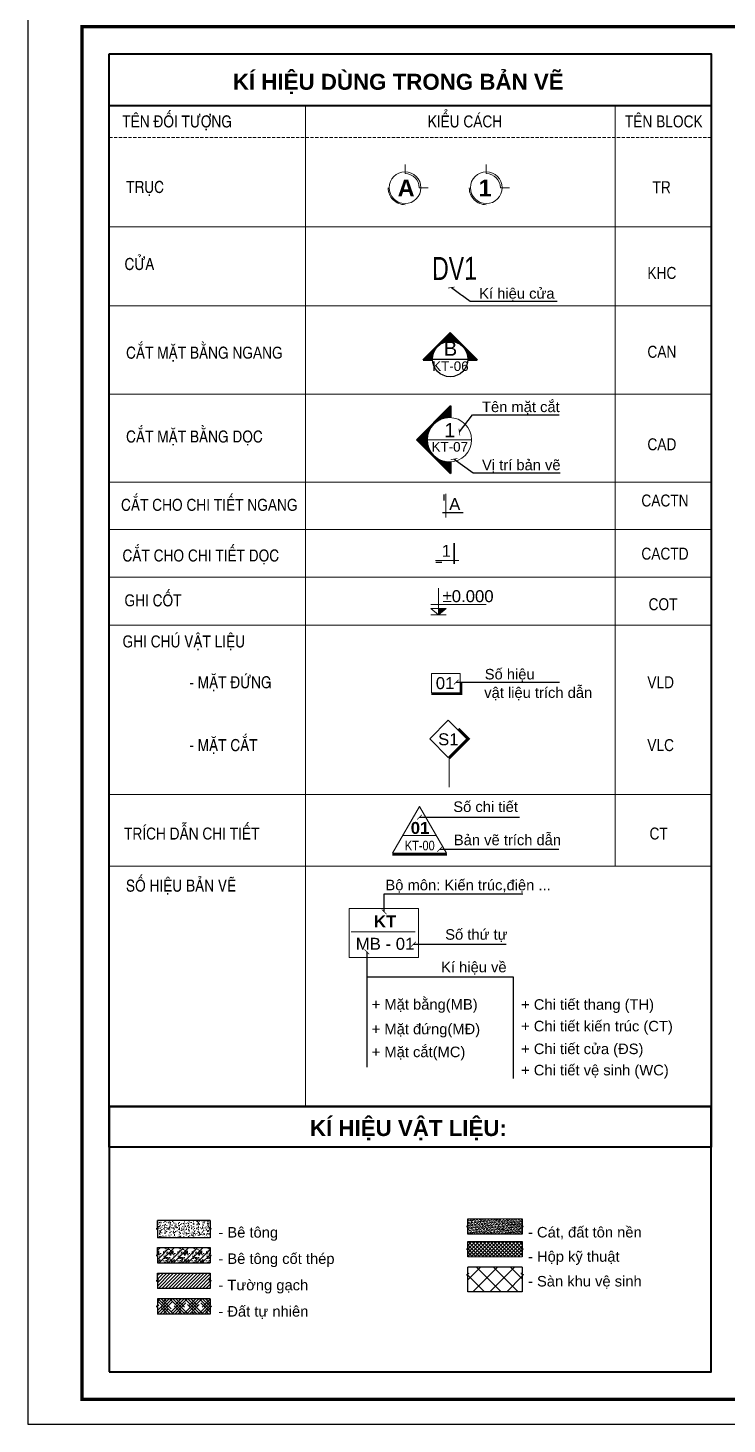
# Model space of a CAD drawing. Header units: millimetres. Extents: x -229618 to 2906, y -178063 to 96806.
# Drawn here: x -217616 to -206668, y 7703 to 29570 of the extents above; entities that cross this region are included whole.
import ezdxf
from ezdxf.enums import TextEntityAlignment as Align

# ---------------------------------------------------------------- set-up
doc = ezdxf.new("R2010")
doc.units = ezdxf.units.MM
doc.header["$LTSCALE"] = 200
doc.header["$MEASUREMENT"] = 0
doc.set_wipeout_variables(frame=1)
doc.linetypes.add('DASHED2', pattern=[0.375, 0.25, -0.125])
doc.layers.get('0').update_dxf_attribs({"color": 95, "linetype": 'CONTINUOUS'})
doc.layers.get('DEFPOINTS').update_dxf_attribs({"linetype": 'CONTINUOUS'})
for name, color, linetype, lineweight in [('cat', 1, 'CONTINUOUS', 40), ('hatch', 250, 'CONTINUOUS', 5), ('khuat', 8, 'DASHED2', 15), ('nho', 252, 'CONTINUOUS', 15), ('thay', 7, 'CONTINUOUS', 18)]:
    doc.layers.add(name, color=color, linetype=linetype, lineweight=lineweight)
for name, color, linetype in [('CUA', 145, 'CONTINUOUS'), ('DIM', 251, 'CONTINUOUS'), ('KHUNGTEN', 7, 'CONTINUOUS'), ('MANH', 9, 'CONTINUOUS'), ('TEXT', 33, 'CONTINUOUS'), ('thong ke cua', 7, 'CONTINUOUS')]:
    doc.layers.add(name, color=color, linetype=linetype)
doc.layers.add('in', color=203, linetype='CONTINUOUS', lineweight=5, plot=False)
doc.styles.add('Aria H B iso', font='Vharialb_0.ttf')
doc.styles.add('Aria H iso', font='Vharial_0.ttf')
doc.styles.add('Arial iso', font='vnarial_0.ttf')
doc.styles.add('Arial N   H iso', font='Vharialn_0.ttf')
doc.styles.add('Arial N  iso', font='vnarialn_0.ttf')
doc.styles.add('CHU HOA Day', font='Vharial_0.ttf')
doc.styles.add('CHUC HOA MANH', font='chhbg.shx', dxfattribs={"width": 0.8, "height": 250})
doc.styles.add('Scale', font='vnsimli.shx', dxfattribs={"width": 0.65, "bigfont": 'bigfont.shx'})
doc.styles.add('T3', font='Vhavan_0.ttf', dxfattribs={"width": 0.8})
doc.dimstyles.new('Scale', dxfattribs={"dimscale": 75, "dimtxt": 2, "dimasz": 1, "dimexe": 1.6, "dimexo": 0, "dimgap": 0.8, "dimtad": 1, "dimdec": 0, "dimzin": 0, "dimdsep": 46, "dimtxsty": 'Scale', "dimblk": 'ARCHTICK', "dimcen": 0.1, "dimdle": 1, "dimclrd": 256, "dimclre": 256, "dimclrt": 3, "dimadec": 0, "dimazin": 0, "dimtfac": 1, "dimtdec": 0, "dimtix": 1, "dimtmove": 2, "dimatfit": 3, "dimldrblk": 'ARCHTICK', "dimfxl": 0, "dimtolj": 1, "dimtzin": 0, "dimarcsym": 0})

# ---------------------------------------------------------------- blocks, each defined once
blk = doc.blocks.new('KhungA3')
at = {"layer": 'DEFPOINTS', "color": 8}
blk.add_lwpolyline([(-3.74, 3.81), (416.31, 3.81), (416.31, 300.81), (-3.74, 300.81)], close=True, dxfattribs=at)
at = {"layer": 'KHUNGTEN', "color": 4, "const_width": 0.724}
blk.add_lwpolyline([(7.54, 8.99), (411.13, 8.99), (411.13, 295.64), (7.54, 295.64)], close=True, dxfattribs=at)
blk = doc.blocks.new('tr')
at = {"layer": 'thay', "ltscale": 600}
for p, q in [((0, -200), (0, 0)), ((313, -513), (513, -513))]:
    blk.add_line(p, q, dxfattribs=at)
at = {"layer": 'thay', "ltscale": 600, "const_width": 50}
blk.add_lwpolyline([(-375, -513, 0.414214), (0, -888, 0.414214)], format="xyb", dxfattribs=at)
at = {"layer": 'thay', "ltscale": 600}
blk.add_circle((0, -513), 350, dxfattribs=at)
blk.add_arc((0, -513), 313, 0, 90, dxfattribs=at)
at = {"layer": 'TEXT', "linetype": 'Continuous', "style": 'Aria H iso'}
blk.add_attdef('A', text='', height=350, dxfattribs=at).set_placement((0, -671), align=Align.CENTER)
blk = doc.blocks.new('cactd')
at = {"layer": 'thay', "ltscale": 600}
blk.add_line((-9972, -9225), (2458, -9225), dxfattribs=at)
at = {"layer": 'thay', "ltscale": 600, "const_width": 762}
for points in [[(0, 0), (0, -11114)], [(-9771, -10263), (-6486, -10263)]]:
    blk.add_lwpolyline(points, dxfattribs=at)
at = {"layer": 'TEXT', "style": 'Aria H iso'}
blk.add_attdef('1', text='', height=6350, dxfattribs=at).set_placement((-4149, -4127), align=Align.MIDDLE_CENTER)
blk = doc.blocks.new('_ArchTick')
at = {"color": 0, "linetype": 'ByBlock', "const_width": 0.15}
blk.add_lwpolyline([(-0.5, -0.5), (0.5, 0.5)], dxfattribs=at)
blk = doc.blocks.new('vld')
at = {"layer": 'thay', "color": 1, "ltscale": 600, "const_width": 1270}
blk.add_lwpolyline([(635, 140), (635, -5717), (-15232, -5717)], dxfattribs=at)
at = {"layer": 'thay'}
blk.add_lwpolyline([(-15232, -5082), (0, -5082), (0, 5082), (-15232, 5082)], close=True, dxfattribs=at)
at = {"layer": 'TEXT', "style": 'Aria H iso'}
blk.add_attdef('1', text='', height=6350, dxfattribs=at).set_placement((-7944, -3167), align=Align.CENTER)
blk = doc.blocks.new('cot')
at = {"layer": 'thay'}
for p, q in [((0, 14117), (0, 0)), ((25342, 5405), (-4073, 5405)), ((0, 0), (-4060, 3368)), ((4060, 3368), (-4060, 3368)), ((0, 0), (4060, 3368))]:
    blk.add_line(p, q, dxfattribs=at)
at = {"layer": 'thay', "ltscale": 600}
blk.add_line((4073, 0), (-4073, 0), dxfattribs=at)
at = {"layer": 'thay', "color": 1, "ltscale": 600}
blk.add_solid([(0, 0), (0, 3368), (4060, 3368)], dxfattribs=at)
at = {"layer": 'TEXT', "style": 'Arial N  iso'}
blk.add_attdef('%%P0.000', text='', height=6350, dxfattribs=at).set_placement((2207, 9875), align=Align.MIDDLE_LEFT)
blk = doc.blocks.new('vlc')
at = {"color": 1, "linetype": 'Continuous', "const_width": 1270}
blk.add_lwpolyline([(0, 15240), (10327, 25567), (4939, 30955)], dxfattribs=at)
at = {"layer": 'thay'}
blk.add_line((0, 15240), (0, 0), dxfattribs=at)
at = {"layer": 'thay', "linetype": 'Continuous'}
blk.add_lwpolyline([(-449, 15689), (9429, 25567), (-449, 35446), (-10327, 25567)], close=True, dxfattribs=at)
at = {"layer": 'TEXT', "style": 'Aria H iso'}
blk.add_attdef('N1', text='', height=6350, dxfattribs=at).set_placement((-449, 25344), align=Align.MIDDLE)
blk = doc.blocks.new('ct')
at = {"layer": 'thay', "ltscale": 600}
blk.add_line((8891, 0), (-8891, 0), dxfattribs=at)
blk.add_lwpolyline([(0, 15400), (14294, -9358), (-14294, -9358)], close=True, dxfattribs=at)
at = {"layer": 'thay', "color": 1, "ltscale": 600, "const_width": 1270}
blk.add_lwpolyline([(-14464, -9993), (14464, -9993)], dxfattribs=at)
at = {"layer": 'TEXT'}
for tag, height, style, p in [('01', 6350, 'Aria H B iso', (238, 862)), ('KT-00', 5080, 'Arial N   H iso', (96, -7856))]:
    blk.add_attdef(tag, text='', height=height, dxfattribs=dict(at, style=style)).set_placement(p, align=Align.CENTER)
blk = doc.blocks.new('cactn')
at = {"layer": 'thay', "ltscale": 600}
blk.add_line((-9225, 9972), (-9225, -2458), dxfattribs=at)
at = {"layer": 'thay', "ltscale": 600, "const_width": 762}
for points in [[(-10263, 9771), (-10263, 6486)], [(0, 0), (-11114, 0)]]:
    blk.add_lwpolyline(points, dxfattribs=at)
at = {"layer": 'TEXT', "style": 'Aria H iso'}
blk.add_attdef('A', text='', height=6350, dxfattribs=at).set_placement((-4573, 4581), align=Align.MIDDLE_CENTER)
blk = doc.blocks.new('can')
at = {"layer": 'hatch'}
h = blk.add_hatch(dxfattribs=at)
h.set_pattern_fill('ANSI31', color=256, scale=77, style=0)
h.set_pattern_definition([(45, (-226987.2, -81426.4), (-6.80590277, 6.80590277), [])])
h.paths.add_polyline_path([(462, 0, -0.01239), (461, -23), (712, -23), (0, 689), (-712, -23), (-461, -23, -0.01239), (-462, 0, -1)])
at = {"layer": 'cat', "linetype": 'Continuous', "const_width": 49.9}
for points in [[(-461, -23), (-712, -23)], [(461, -23), (712, -23)]]:
    blk.add_lwpolyline(points, dxfattribs=at)
at = {"layer": 'MANH', "linetype": 'Continuous'}
for p in [(-712, -23), (712, -23)]:
    blk.add_line(p, (0, 689), dxfattribs=at)
at = {"layer": 'MANH'}
blk.add_line((-462, 0), (462, 0), dxfattribs=at)
blk.add_circle((0, 0), 462, dxfattribs=at)
at = {"layer": 'TEXT', "style": 'CHU HOA Day'}
blk.add_attdef('A', text='', height=300, dxfattribs=at).set_placement((9, 86), align=Align.CENTER)
at = {"layer": 'TEXT', "style": 'CHUC HOA MANH', "width": 0.65}
blk.add_attdef('KT-00', text='', height=230, dxfattribs=at).set_placement((6, -276), align=Align.CENTER)
blk = doc.blocks.new('kh cua')
at = {"ltscale": 600}
blk.add_wipeout([(0, 210), (-65, 200), (-124, 170), (-170, 124), (-200, 65), (-210, 0), (-200, -65), (-170, -124), (-124, -170), (-65, -200), (0, -210), (65, -200), (124, -170), (170, -124), (200, -65), (210, 0), (200, 65), (170, 124), (124, 170), (65, 200)], dxfattribs=at).dxf.layer = 'thong ke cua'
at = {"layer": 'thong ke cua', "color": 1, "style": 'T3', "width": 0.973787}
blk.add_attdef('AA', text='', height=180, rotation=0.3157, dxfattribs=at).set_placement((-171, -81), (180, -79), align=Align.FIT)
blk = doc.blocks.new('cad')
at = {"layer": 'hatch'}
h = blk.add_hatch(dxfattribs=at)
h.set_pattern_fill('ANSI31', color=256, scale=96.25, angle=-90, style=0)
h.set_pattern_definition([(225, (101783, 283734), (-8.50737846, 8.50737846), [])])
edge = h.paths.add_edge_path()
edge.add_ellipse((0, 0), major_axis=(-408, 408), ratio=1, start_angle=135, end_angle=137.8395)
edge.add_line((29, -577), (29, -890))
edge.add_line((29, -890), (-861, 0))
edge.add_line((-861, 0), (29, 890))
edge.add_line((29, 890), (29, 577))
edge.add_ellipse((0, 0), major_axis=(408, 408), ratio=1, start_angle=42.1605, end_angle=45)
edge.add_ellipse((0, 0), major_axis=(-408, 408), ratio=1, start_angle=-45, end_angle=135)
at = {"layer": 'cat', "color": 150, "linetype": 'Continuous', "const_width": 62.4}
for points in [[(29, 577), (29, 890)], [(29, -577), (29, -890)]]:
    blk.add_lwpolyline(points, dxfattribs=at)
at = {"layer": 'thay', "linetype": 'Continuous'}
for p in [(29, 890), (29, -890)]:
    blk.add_line(p, (-861, 0), dxfattribs=at)
at = {"layer": 'thay'}
blk.add_line((577, 0), (-578, 0), dxfattribs=at)
blk.add_circle((0, 0), 578, dxfattribs=at)
at = {"layer": 'TEXT'}
for tag, height, style, p in [('1', 375, 'CHU HOA Day', (-3, 87)), ('KT-00', 250, 'Aria H iso', (14, -309))]:
    blk.add_attdef(tag, text='', height=height, dxfattribs=dict(at, style=style)).set_placement(p, align=Align.CENTER)

msp = doc.modelspace()

# ---------------------------------------------------------------- hatches: boundary and pattern name
at = {"layer": 'hatch'}
h = msp.add_hatch(dxfattribs=at)
h.set_pattern_fill('AR-CONC', color=256, scale=14.49, style=0)
h.set_pattern_definition([(50, (-220740.1, 16111.94), (103.931, -9.0928), [10.8675, -119.5425]), (355, (-220740.1, 16111.94), (-20.105, 108.9926), [8.694, -95.634]), (100.4514, (-220731.44, 16111.18), (83.826, 99.8998), [9.236, -101.5955]), (46.1842, (-220740.1, 16140.92), (154.6432, -23.9837), [16.3012, -179.3137]), (96.6356, (-220727.22, 16138.92), (135.4326, 141.1497), [13.854, -152.3932]), (351.1842, (-220740.1, 16140.92), (135.4325, 141.1498), [13.041, -143.451]), (21, (-220725.61, 16133.67), (86.4918, -58.3395), [10.8675, -119.5425]), (326, (-220725.61, 16133.67), (35.2564, 105.0742), [8.694, -95.634]), (71.4514, (-220718.41, 16128.81), (121.7483, 46.7347), [9.236, -101.5955]), (37.5, (-220740.104, 16111.94), (1.76196, 48.23632), [0, -94.4748, 0, -97.083, 0, -95.99625]), (7.5, (-220740.104, 16111.94), (38.11878, 57.15026), [0, -55.3518, 0, -92.3013, 0, -36.58725]), (327.5, (-220772.417, 16111.94), (77.35087, -3.2682), [0, -36.225, 0, -113.022, 0, -149.9715]), (317.5, (-220786.91, 16111.94), (84.5037, 14.5052), [0, -47.0925, 0, -75.0582, 0, -106.5015])])
h.paths.add_polyline_path([(-214762.9, 10622.6), (-214762.9, 10768.7), (-214783, 10778.3), (-214762.1, 10778.3), (-214762.1, 10893.1), (-215590.1, 10893.1), (-215590.1, 10778.3), (-215569.2, 10778.3), (-215589.3, 10768.7), (-215589.3, 10622.6)])
h = msp.add_hatch(dxfattribs=at)
h.set_pattern_fill('CATTHO', color=256, scale=15, style=0)
h.set_pattern_definition([(37.5, (-253604.905, -5010.54), (-0.9449, 28.902357), [4.5, -22.8, 0, -25.5, 0, -24.375]), (7.5, (-253604.905, -5010.54), (26.54665, 42.33219), [4.5, -12.3, 0, -20.55, 0, -7.875]), (327.5, (-253623.355, -5010.54), (46.712128, 0.084886), [4.5, -7.5, 0, -27, 0, -35.25]), (317.5, (-253623.355, -5010.54), (45.0919, 13.165133), [4.5, -3.75, 0, -17.7, 0, -20.25])])
h.paths.add_polyline_path([(-209877.3, 10678.7), (-209877.3, 10796.8), (-209858.8, 10796.8), (-209897.4, 10815.3), (-209876.5, 10815.3), (-209876.5, 10917.7), (-210732.8, 10917.7), (-210732.8, 10815.3), (-210711.9, 10815.3), (-210750.5, 10796.8), (-210732.1, 10796.8), (-210732.1, 10678.7)])
h = msp.add_hatch(dxfattribs=at)
h.set_pattern_fill('ANSI37', color=256, scale=321.096841, style=0)
h.set_pattern_definition([(45, (-253604.905, -4565.77), (-28.38122, 28.38122), []), (135, (-253604.905, -4565.77), (-28.38122, -28.38122), [])])
h.paths.add_polyline_path([(-209877.3, 10322.6), (-209877.3, 10440.7), (-209858.8, 10440.7), (-209897.4, 10459.1), (-209876.5, 10459.1), (-209876.5, 10561.6), (-210732.8, 10561.6), (-210732.8, 10459.1), (-210711.9, 10459.1), (-210750.5, 10440.7), (-210732.1, 10440.7), (-210732.1, 10322.6)])
h = msp.add_hatch(dxfattribs=at)
h.set_pattern_fill('BT', color=256, scale=225, style=0)
h.set_pattern_definition([(0, (-212174.08, 5737.3), (5e-14, 225), [0, -225]), (0, (-212333.03, 5834.58), (5e-14, 225), [0, -225]), (0, (-212325.99, 5794.97), (5e-14, 225), [0, -225]), (0, (-212246.73, 5813.46), (5e-14, 225), [0, -225]), (0, (-212289.44, 5878.16), (5e-14, 225), [0, -225]), (0, (-212300.9, 5849.55), (5e-14, 225), [0, -225]), (0, (-212280.64, 5897.53), (5e-14, 225), [0, -225]), (0, (-212311.9, 5916.45), (5e-14, 225), [0, -225]), (0, (-212268.75, 5867.16), (5e-14, 225), [0, -225]), (0, (-212340.96, 5868.04), (5e-14, 225), [0, -225]), (0, (-212196.98, 5868.92), (5e-14, 225), [0, -225]), (0, (-212164.4, 5875.08), (5e-14, 225), [0, -225]), (0, (-212181.13, 5852.2), (5e-14, 225), [0, -225]), (0, (-212176.28, 5821.38), (5e-14, 225), [0, -225]), (0, (-212234.84, 5848.23), (5e-14, 225), [0, -225]), (0, (-212236.6, 5786.17), (5e-14, 225), [0, -225]), (0, (-212236.6, 5766.8), (5e-14, 225), [0, -225]), (0, (-212343.16, 5762.4), (5e-14, 225), [0, -225]), (0, (-212254.22, 5788.8), (5e-14, 225), [0, -225]), (0, (-212253.34, 5713.98), (5e-14, 225), [0, -225]), (0, (-212277.55, 5761.96), (5e-14, 225), [0, -225]), (0, (-212275.8, 5739.95), (5e-14, 225), [0, -225]), (0, (-212304.85, 5723.66), (5e-14, 225), [0, -225]), (0, (-212289.88, 5753.6), (5e-14, 225), [0, -225]), (0, (-212300.45, 5762.84), (5e-14, 225), [0, -225]), (45, (-212181.51, 5755.93), (5e-14, 225), [18, -300.198]), (135, (-212168.78, 5768.65), (-225, 5e-14), [18, -300.198]), (270, (-212181.51, 5781.38), (225, -9e-14), [25.456, -199.544]), (180, (-212189.32, 5758.8), (-8e-14, -225), [27, -198]), (270, (-212216.32, 5758.8), (225, -9e-14), [27, -198]), (45, (-212216.32, 5731.79), (5e-14, 225), [38.184, -280.014]), (90, (-212272.59, 5774.35), (-225, 6e-14), [37.8, -187.2]), (180, (-212272.59, 5812.15), (-8e-14, -225), [37.8, -187.2]), (315, (-212310.39, 5812.15), (225, -1e-13), [53.457, -264.741]), (135, (-212304.6, 5733.9), (-225, 5e-14), [15.75, -302.448]), (225, (-212315.74, 5745.03), (-7e-14, -225), [15.75, -302.448]), (0, (-212326.88, 5733.9), (5e-14, 225), [22.274, -202.726]), (0, (-212222.37, 5886), (5e-14, 225), [30.9375, -194.0625]), (90, (-212191.43, 5886), (-225, 6e-14), [30.9375, -194.0625]), (225, (-212191.43, 5916.94), (-7e-14, -225), [43.752, -274.446]), (270, (-212248.38, 5890.48), (225, -9e-14), [28.125, -196.875]), (0, (-212248.38, 5862.36), (5e-14, 225), [28.125, -196.875]), (135, (-212220.26, 5862.36), (-225, 5e-14), [39.775, -278.423]), (45, (-212234.07, 5899.15), (5e-14, 225), [19.125, -299.073]), (135, (-212220.55, 5912.67), (-225, 5e-14), [19.125, -299.073]), (270, (-212234.07, 5926.2), (225, -9e-14), [27.047, -197.953]), (135, (-212322.42, 5882.95), (-225, 5e-14), [31.82, -286.378]), (0, (-212344.92, 5882.95), (5e-14, 225), [22.5, -202.5]), (270, (-212344.92, 5905.45), (225, -9e-14), [22.5, -202.5]), (45, (-212361.5, 5708.44), (-111.3693, 111.3693), []), (45, (-212282.74, 5708.44), (-111.3693, 111.3693), [])])
h.paths.add_polyline_path([(-214762.9, 10227.9), (-214762.9, 10346), (-214744.4, 10346), (-214783, 10364.4), (-214762.1, 10364.4), (-214762.1, 10466.9), (-215590.1, 10466.9), (-215590.1, 10364.4), (-215569.2, 10364.4), (-215607.8, 10346), (-215589.3, 10346), (-215589.3, 10227.9)])
h = msp.add_hatch(dxfattribs=at)
h.set_pattern_fill('ANSI31', color=256, scale=300, style=0)
h.set_pattern_definition([(45, (-212361.493, 5986.075), (-26.5165, 26.5165), [])])
h.paths.add_polyline_path([(-214762.9, 9827.4), (-214762.9, 9945.6), (-214744.4, 9945.6), (-214783, 9964), (-214762.1, 9964), (-214762.1, 10066.5), (-215590.1, 10066.5), (-215590.1, 9964), (-215569.2, 9964), (-215607.8, 9945.6), (-215589.3, 9945.6), (-215589.3, 9827.4)])
h = msp.add_hatch(dxfattribs=at)
h.set_pattern_fill('ANSI37', color=256, scale=1498.5, style=0)
h.set_pattern_definition([(45, (-253604.9, -5365.64), (-132.44994, 132.44994), []), (135, (-253604.9, -5365.64), (-132.44994, -132.44994), [])])
h.paths.add_polyline_path([(-210732.1, 10162.2), (-210732.1, 10059.7), (-210711.2, 10059.7), (-210731.3, 10050.1), (-210731.3, 9776.6), (-209876.5, 9776.6), (-209876.5, 10050.1), (-209896.6, 10059.7), (-209875.7, 10059.7), (-209875.7, 10162.2)])
h = msp.add_hatch(dxfattribs=at)
h.set_pattern_fill('HOUND', color=256, scale=525, angle=45, style=0)
h.set_pattern_definition([(45, (-258460.6, -6662.71), (69.605824, 116.009706), [525, -262.5]), (135, (-258460.6, -6662.71), (69.605824, -116.009706), [525, -262.5])])
h.paths.add_polyline_path([(-214762.1, 9427), (-214762.1, 9545.1), (-214743.7, 9545.1), (-214782.2, 9563.5), (-214761.3, 9563.5), (-214761.3, 9666), (-215589.3, 9666), (-215589.3, 9563.5), (-215568.4, 9563.5), (-215607, 9545.1), (-215588.5, 9545.1), (-215588.5, 9427)])

# ---------------------------------------------------------------- linework, layer by layer
at = {"const_width": 20}
for points in [[(-215590.1, 10893.1), (-214762.1, 10893.1)], [(-210732.8, 10917.7), (-209876.5, 10917.7)], [(-215590.1, 10622.6), (-214762.1, 10622.6)], [(-210732.8, 10678.7), (-209876.5, 10678.7)], [(-210732.8, 10561.6), (-209876.5, 10561.6)], [(-215590.1, 10466.9), (-214762.1, 10466.9)], [(-210732.8, 10322.6), (-209876.5, 10322.6)], [(-215590.1, 10227.9), (-214762.1, 10227.9)], [(-215590.1, 10066.5), (-214762.1, 10066.5)], [(-210732.1, 10162.2), (-209875.7, 10162.2)], [(-215590.1, 9827.4), (-214762.1, 9827.4)], [(-215589.3, 9666), (-214761.3, 9666)], [(-210732.1, 9776.6), (-209875.7, 9776.6)], [(-215589.3, 9427), (-214761.3, 9427)]]:
    msp.add_lwpolyline(points, dxfattribs=at)
at = {"layer": 'cat'}
for p, q in [((-216342.6, 29162.5), (-206918, 29162.5)), ((-216342.6, 28355.7), (-206918, 28355.7))]:
    msp.add_line(p, q, dxfattribs=at)
for points in [[(-216342.6, 8519.3), (-206918, 8519.3), (-206918, 12677.8), (-216342.6, 12677.8)], [(-216342.6, 12677.8), (-206918, 12677.8), (-206918, 12039.9), (-216342.6, 12039.9)]]:
    msp.add_lwpolyline(points, close=True, dxfattribs=at)
at = {"layer": 'CUA'}
for points in [[(-215590.1, 10893.1), (-215590.1, 10778.3), (-215569.2, 10778.3), (-215607.8, 10759.8), (-215589.3, 10759.8), (-215589.3, 10622.6)], [(-214762.1, 10893.1), (-214762.1, 10778.3), (-214783, 10778.3), (-214744.4, 10759.8), (-214762.9, 10759.8), (-214762.9, 10622.6)], [(-210732.8, 10917.7), (-210732.8, 10815.3), (-210711.9, 10815.3), (-210750.5, 10796.8), (-210732.1, 10796.8), (-210732.1, 10678.7)], [(-209876.5, 10917.7), (-209876.5, 10815.3), (-209897.4, 10815.3), (-209858.8, 10796.8), (-209877.3, 10796.8), (-209877.3, 10678.7)], [(-210732.8, 10561.6), (-210732.8, 10459.1), (-210711.9, 10459.1), (-210750.5, 10440.7), (-210732.1, 10440.7), (-210732.1, 10322.6)], [(-209876.5, 10561.6), (-209876.5, 10459.1), (-209897.4, 10459.1), (-209858.8, 10440.7), (-209877.3, 10440.7), (-209877.3, 10322.6)], [(-215590.1, 10466.9), (-215590.1, 10364.4), (-215569.2, 10364.4), (-215607.8, 10346), (-215589.3, 10346), (-215589.3, 10227.9)], [(-214762.1, 10466.9), (-214762.1, 10364.4), (-214783, 10364.4), (-214744.4, 10346), (-214762.9, 10346), (-214762.9, 10227.9)], [(-215590.1, 10066.5), (-215590.1, 9964), (-215569.2, 9964), (-215607.8, 9945.6), (-215589.3, 9945.6), (-215589.3, 9827.4)], [(-214762.1, 10066.5), (-214762.1, 9964), (-214783, 9964), (-214744.4, 9945.6), (-214762.9, 9945.6), (-214762.9, 9827.4)], [(-210732.1, 10162.2), (-210732.1, 10059.7), (-210711.2, 10059.7), (-210749.7, 10041.3), (-210731.3, 10041.3), (-210731.3, 9776.6)], [(-209875.7, 10162.2), (-209875.7, 10059.7), (-209896.6, 10059.7), (-209858, 10041.3), (-209876.5, 10041.3), (-209876.5, 9776.6)], [(-215589.3, 9666), (-215589.3, 9563.5), (-215568.4, 9563.5), (-215607, 9545.1), (-215588.5, 9545.1), (-215588.5, 9427)], [(-214761.3, 9666), (-214761.3, 9563.5), (-214782.2, 9563.5), (-214743.7, 9545.1), (-214762.1, 9545.1), (-214762.1, 9427)]]:
    msp.add_lwpolyline(points, dxfattribs=at)
at = {"layer": 'DIM'}
for p, q in [((-212308.4, 14708.7), (-212308.4, 13293.8)), ((-210017.6, 14708.7), (-210017.6, 13116.5))]:
    msp.add_line(p, q, dxfattribs=at)
at = {"layer": 'hatch'}
msp.add_solid([(-210732.1, 10323.2), (-210732.1, 10561.6), (-209877.3, 10322.6), (-210664.1, 10391.1)], dxfattribs=at)
at = {"layer": 'khuat'}
msp.add_line((-216342.6, 27852.7), (-206918, 27852.7), dxfattribs=at)
at = {"layer": 'nho'}
for p, q in [((-216342.6, 26456.2), (-206918, 26456.2)), ((-216342.6, 25216.1), (-206918, 25216.1)), ((-216326.6, 23835.4), (-206918, 23835.4)), ((-216326.6, 22454.7), (-206918, 22454.7)), ((-216326.6, 21716.6), (-206918, 21716.6)), ((-216326.6, 20966), (-206918, 20966)), ((-216326.6, 20215.5), (-206918, 20215.5)), ((-216326.6, 17562.3), (-206918, 17562.3)), ((-216326.6, 16440.9), (-206918, 16440.9))]:
    msp.add_line(p, q, dxfattribs=at)
at = {"layer": 'thay'}
for p, q in [((-213268.8, 28355.7), (-213268.8, 12677.8)), ((-208418.4, 28355.7), (-208418.4, 16440.9)), ((-212554.7, 15411.4), (-211550.7, 15411.4))]:
    msp.add_line(p, q, dxfattribs=at)
msp.add_lwpolyline([(-212585.8, 15777.5), (-211499.7, 15777.5), (-211499.7, 15011.4), (-212585.8, 15011.4)], close=True, dxfattribs=at)

# ---------------------------------------------------------------- block references
at = {"layer": 'CUA', "xscale": 0.02952755894511938, "yscale": 0.02952755894511938, "zscale": 0.02952755905511719}
for name, p, values in [('cactn', (-210797.4, 21977.1), {'A': 'a'}), ('cactd', (-210941.9, 21502.4), {'1': '1'}), ('cot', (-211188.3, 20378.9), {'%%P0.000': '%%p0.000'}), ('vld', (-210849.2, 19308.3), {'1': '01'}), ('vlc', (-211019.8, 17680.6), {'N1': 's1'}), ('ct', (-211483.5, 16921.1), {'KT-00': 'kt-00', '01': '01'})]:
    msp.add_blockref(name, p, dxfattribs=at).add_auto_attribs(values)
at = {"layer": 'KHUNGTEN', "xscale": 75, "yscale": 75, "zscale": 75.00000000000009}
msp.add_blockref('KhungA3', (-217336, 7417.4), dxfattribs=at)
at = {"layer": 'TEXT', "xscale": 0.7086614137515426, "yscale": 0.7086614146828651, "zscale": 0.7086614173228128}
for p in [(-211709.9, 27430.7), (-210439.6, 27430.7)]:
    msp.add_blockref('tr', p, dxfattribs=at)
at = {"layer": 'TEXT', "linetype": 'Continuous'}
ref = msp.add_blockref('can', (-211004.4, 24385), dxfattribs=dict(at, xscale=0.5999999999767169, yscale=0.6000000000058208, zscale=0.5999999999999999))
ref.add_attrib('A', 'b', dxfattribs={"height": 225, "style": 'Aria H iso'}).set_placement((-210999, 24436.7), align=Align.CENTER)
ref.add_attrib('KT-00', 'kt-06', dxfattribs={"height": 150, "style": 'Aria H iso'}).set_placement((-211000.9, 24197.8), align=Align.CENTER)
ref = msp.add_blockref('cad', (-211014.6, 23120.8), dxfattribs=dict(at, xscale=0.5999999998603016, yscale=0.5999999999767169, zscale=0.5999999999999999))
ref.add_attrib('1', '1', dxfattribs={"height": 225, "style": 'CHU HOA Day'}).set_placement((-211009.3, 23157.9), align=Align.CENTER)
ref.add_attrib('KT-00', 'kt-07', dxfattribs={"height": 150, "style": 'Aria H iso'}).set_placement((-211010.5, 22934.2), align=Align.CENTER)

# ---------------------------------------------------------------- texts
at = {"color": 1}
for s, style, p in [('KT', 'Aria H B iso', (-212023.7, 15483.2)), ('mb - 01', 'Aria H iso', (-212023.7, 15131.7))]:
    msp.add_text(s, height=187.5, dxfattribs=dict(at, style=style)).set_placement(p, align=Align.CENTER)
at = {"layer": 'TEXT'}
for s, height, style, p in [('kÝ hiÖu dïng trong b¶n vÏ', 250, 'Aria H B iso', (-214407.6, 28602.3)), ('tªn ®èi t\xadîng', 187.5, 'Arial N   H iso', (-216139.4, 28012.6)), ('kiÓu c¸ch', 187.5, 'Arial N   H iso', (-211356.7, 28012.6)), ('tªn block', 187.5, 'Arial N   H iso', (-208268.2, 28012.6)), ('trôc', 187.5, 'Arial N   H iso', (-216079.8, 26986.5)), ('tr', 187.5, 'Arial N   H iso', (-207835.8, 26982.3)), ('cöa', 187.5, 'Arial N   H iso', (-216104.1, 25780)), ('khc', 187.5, 'Arial N   H iso', (-207915.4, 25639.5)), ('c¾t mÆt b»ng ngang', 187.5, 'Arial N   H iso', (-216079.8, 24390.6)), ('can', 187.5, 'Arial N   H iso', (-207915.4, 24404.6)), ('Tªn mÆt c¾t', 165, 'Arial iso', (-210505.5, 23553.1)), ('c¾t mÆt b»ng däc', 187.5, 'Arial N   H iso', (-216079.8, 23077.3)), ('cad', 187.5, 'Arial N   H iso', (-207915.4, 22955.5)), ('VÞ trÝ b¶n vÏ', 165, 'Arial iso', (-210505.5, 22643.4)), ('c¾t cho chi tiÕt ngang', 187.5, 'Arial N   H iso', (-216158.6, 22007.1)), ('cactn', 187.5, 'Arial N   H iso', (-208009.9, 22074.9)), ('c¾t cho chi tiÕt däc', 187.5, 'Arial N   H iso', (-216135.9, 21213.8)), ('cactd', 187.5, 'Arial N   H iso', (-208009.9, 21242.9)), ('ghi cèt', 187.5, 'Arial N   H iso', (-216104.7, 20511.5)), ('cot', 187.5, 'Arial N   H iso', (-207897.6, 20450.4)), ('ghi chó vËt liÖu', 187.5, 'Arial N   H iso', (-216135.2, 19867.9)), (' - mÆt ®øng', 187.5, 'Arial N   H iso', (-215149.3, 19228.6)), ('Sè hiÖu ', 165, 'Arial iso', (-210462.7, 19366.4)), ('vËt liÖu trÝch dÉn', 165, 'Arial iso', (-210471.2, 19077.3)), ('vld', 187.5, 'Arial N   H iso', (-207917.1, 19228.6)), (' - mÆt c¾t', 187.5, 'Arial N   H iso', (-215149.3, 18244)), ('vlc', 187.5, 'Arial N   H iso', (-207917.1, 18244)), ('Sè chi tiÕt', 165, 'Arial iso', (-210955.1, 17290.5)), ('trÝch dÉn chi tiÕt', 187.5, 'Arial N   H iso', (-216111.6, 16858.9)), ('B¶n vÏ trÝch dÉn', 165, 'Arial iso', (-210945.8, 16769.8)), ('ct', 187.5, 'Arial N   H iso', (-207882.6, 16858.9)), ('sè hiÖu b¶n vÏ', 187.5, 'Arial N   H iso', (-216081.3, 16043.3)), ('Bé m«n: KiÕn tróc,®iÖn ...', 165, 'Arial iso', (-212017.6, 16063.9)), ('Sè thø tù', 165, 'Arial iso', (-211081.6, 15289.4)), ('KÝ hiÖu vÒ', 165, 'Arial iso', (-211146.2, 14779.1)), ('+ MÆt b»ng(MB)', 165, 'Arial iso', (-212232.8, 14194.9)), ('+ Chi tiÕt thang (TH)', 165, 'Arial iso', (-209893.4, 14192.7)), ('+ Chi tiÕt kiÕn tróc (CT)', 165, 'Arial iso', (-209893.4, 13854.1)), ('+ MÆt ®øng(M§)', 165, 'Arial iso', (-212232.8, 13808.9)), ('+ MÆt c¾t(MC)', 165, 'Arial iso', (-212232.8, 13449.9)), ('+ Chi tiÕt cöa (§S)', 165, 'Arial iso', (-209893.4, 13497.8)), ('+ Chi tiÕt vÖ sinh (WC)', 165, 'Arial iso', (-209893.4, 13164.8)), ('kÝ hiÖu vËt liÖu:', 250, 'Aria H B iso', (-213200.3, 12215)), ('- Bª t«ng', 165, 'Arial iso', (-214634.3, 10624)), ('- C¸t, ®Êt t«n nÒn', 165, 'Arial iso', (-209785.7, 10626.1)), ('- Bª t«ng cèt thÐp', 165, 'Arial iso', (-214634.3, 10211.5)), ('- Hép kü thuËt', 165, 'Arial iso', (-209785.7, 10245.9)), ('- T\xadêng g¹ch', 165, 'Arial iso', (-214634.3, 9799)), ('- Sµn khu vÖ sinh', 165, 'Arial iso', (-209785.7, 9858.5)), ('- §Êt tù nhiªn', 165, 'Arial iso', (-214634.3, 9386.5))]:
    msp.add_text(s, height=height, dxfattribs=dict(at, style=style)).set_placement(p)
at = {"layer": 'TEXT', "style": 'Aria H B iso'}
for s, p in [('a', (-211693.8, 27064)), ('1', (-210457.3, 27064))]:
    msp.add_text(s, height=262.5, dxfattribs=at).set_placement(p, align=Align.MIDDLE)

# ---------------------------------------------------------------- leaders
at = {"layer": 'DIM', "lineweight": 13}
for points in [[(-210860.1, 23243.2), (-210655.8, 23513), (-209296.7, 23513)], [(-210942.4, 22817.5), (-210646, 22603.3), (-209283.1, 22603.3)], [(-210908.3, 19323.7), (-209294, 19323.7)], [(-211484.1, 17207), (-209918.2, 17207)], [(-211168.1, 16705.3), (-209302.3, 16705.3)], [(-212036.5, 15727.4), (-212036.5, 16006.4), (-209867.3, 16006.4)], [(-212308.4, 15100.5), (-212308.4, 14708.7), (-210017.6, 14708.7)], [(-211578.2, 15220.1), (-210129.7, 15220.1)]]:
    msp.add_leader(points, dimstyle='Scale', override={"dimfxl": 90}, dxfattribs=at)

# ---------------------------------------------------------------- next in the draw order: block references
at = {"layer": 'DIM'}
ref = msp.add_blockref('kh cua', (-210943.3, 25783.5), dxfattribs=dict(at, xscale=2, yscale=2, zscale=2))
ref.add_attrib('AA', 'dv1', dxfattribs={"layer": 'thong ke cua', "color": 1, "height": 360, "rotation": 0.31566, "style": 'T3', "width": 0.720655}).set_placement((-211286.3, 25621.8), (-210583.8, 25625.7), align=Align.FIT)

# ---------------------------------------------------------------- next in the draw order: linework, layer by layer
at = {"layer": 'cat'}
msp.add_lwpolyline([(-216342.6, 29162.5), (-206918, 29162.5), (-206918, 12677.8), (-216342.6, 12677.8)], close=True, dxfattribs=at)
at = {"layer": 'in'}
msp.add_lwpolyline([(-217616.4, 29978.4), (-186113.1, 29978.4), (-186113.1, 7703.4), (-217616.4, 7703.4)], close=True, dxfattribs=at)

# ---------------------------------------------------------------- next in the draw order: texts
at = {"layer": 'TEXT', "style": 'Arial iso'}
msp.add_text('KÝ hiÖu cöa', height=165, dxfattribs=at).set_placement((-210549, 25329.9))

# ---------------------------------------------------------------- next in the draw order: leaders
at = {"layer": 'DIM', "lineweight": 13}
msp.add_leader([(-210985.9, 25504), (-210689.5, 25289.8), (-209326.5, 25289.8)], dimstyle='Scale', override={"dimfxl": 90}, dxfattribs=at)

doc.saveas('drawing.dxf')
